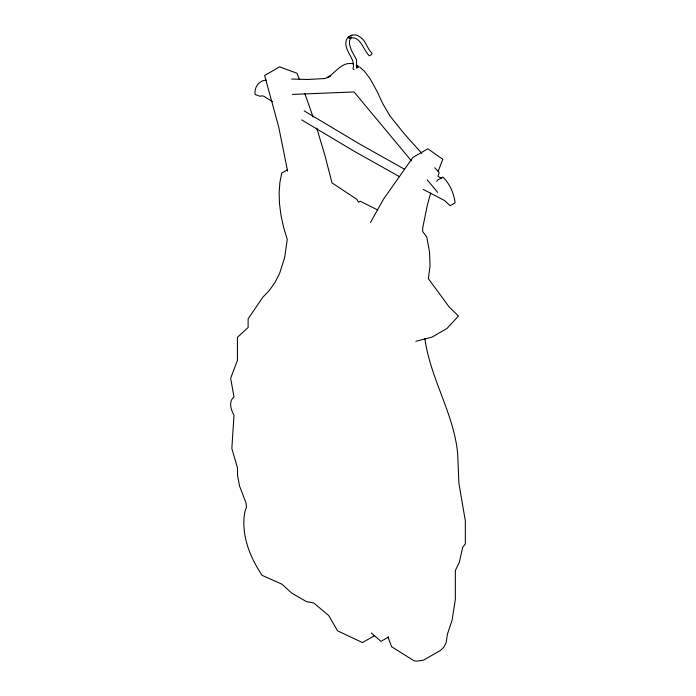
<?xml version="1.0" encoding="UTF-8"?>
<svg xmlns="http://www.w3.org/2000/svg" width="696" height="696" viewBox="0 0 696 696"><rect width="100%" height="100%" fill="white"/><g stroke="black" fill="none" stroke-linecap="round" stroke-linejoin="round"><path stroke-width="1.04" d="M430.659 193.062L427.309 205.189L422.698 227.949L422.672 231.516L426.805 237.145L429.528 252.048L430.05 266.029L428.336 278.591L449.007 306.745L458.429 316.062L447.015 328.442L432.025 337.099L415.825 341.284M438.254 171.146L442.769 159.271L427.857 148.814L412.867 157.47L383.618 198.995L370.463 222.52M436.644 181.334L437.819 179.942L442.821 177.054C449.903 183.779 453.827 193.288 455.132 202.832L450.129 205.72L444.613 200.561L423.072 189.321M356.335 67.007L358.005 66.042L359.058 66.729L356.552 68.173L356.552 59.882L351.454 50.364L349.488 44.361L349.488 40.751L351.454 37.018L348.957 38.463C360.345 34.513 362.981 49.747 369.341 55.828L371.838 54.384L371.916 53.157C366.914 48.546 366.218 40.699 360.006 37.062C355.517 32.773 346.973 35.183 346.008 41.429C344.276 51.687 355.943 58.473 353.002 68.93L354.055 69.617M329.93 76.299L327.433 77.734C335.15 72.862 342.484 61.057 353.09 63.849M287.344 169.824L281.723 173.069L279.87 182.596L279.131 192.949L279.514 203.963L281.01 215.499L283.603 227.383L287.248 239.441L284.699 257.303L279.705 273.102L275.068 282.324L269.43 290.371L262.853 297.183L248.124 318.855L248.124 327.512L237.432 337.325L237.432 360.415L230.654 378.224L233.995 397.042C228.192 401.322 231.02 410.022 233.995 415.225L231.846 448.528L237.475 467.834L237.527 475.255L239.546 485.991L246.088 503.095L246.428 507.323L244.975 511.238C240.59 533.832 249.629 556.852 262.131 575.366L282.002 584.205L291.589 593.035L306.579 601.692L313.652 602.884L328.703 615.534L337.569 630.82L362.468 642.599L374.648 635.57M388.499 637.031L381.008 641.364L371.299 632.986M348.191 37.279L349.427 36.575M350.688 35.835L351.924 35.131M330.6 75.768L325.119 78.509L307.589 79.483L291.615 79.039M266.359 80.057C259.06 80.397 253.901 87.505 255.145 94.499L260.06 96.292L261.766 95.813L263.793 96.239L272.58 101.703M292.468 94.421L354.055 91.95L411.38 160.82M377.71 209.992L360.293 201.274L358.449 202.153L356.944 199.369L332.009 182.883L324.98 155.617L316.776 128.195M356.108 65.032L357.64 65.807M404.533 169.224L359.632 144.029L304.169 110.89M399.643 176.758L354.629 151.493L301.681 119.903M441.647 178.454L437.958 176.323L439.167 172.564L434.817 167.745M359.928 67.294L364.365 71.183L370.133 78.787L376.954 91.167L382.887 103.887L389.96 115.945L405.107 134.798L421.776 153.277M427.266 179.899L437.627 192.348M299.506 79.648L296.983 73.254L279.618 66.842L264.628 75.507L278.687 126.855L287.596 171.068M387.942 637.049L391.578 646.723L414.059 660.791L416.643 661.183L423.603 660.112L440.568 650.368L443.848 647.149L446.127 642.678L447.458 634.065L452.078 620.249L455.349 599.36L455.349 570.502L459.351 562.229L462.675 547.265L465.346 543.924L465.346 520.834L458.899 483.285L457.663 453.748C453.94 413.476 430.198 378.459 424.908 338.526M304.822 93.577L313.096 116.998"/></g></svg>
